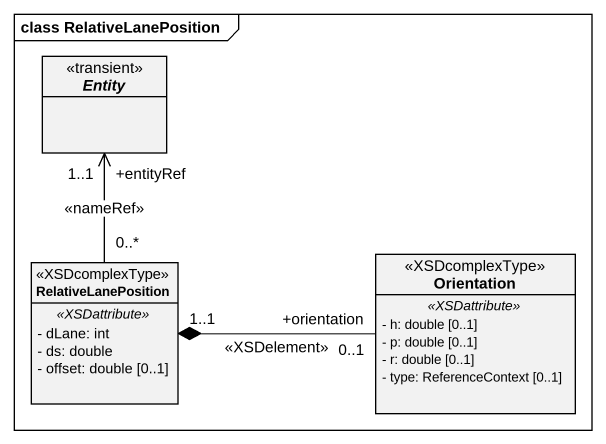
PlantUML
@startuml
mainframe class RelativeLanePosition
hide circle
hide empty members
skinparam classAttributeIconSize 0
interface "Entity" as Entity_ <<transient>>
class RelativeLanePosition <<XSDcomplexType>> {
  .. <<XSDattribute>> ..
  - dLane: int
  - ds: double
  - offset: double [0..1]
}
class Orientation <<XSDcomplexType>> {
  .. <<XSDattribute>> ..
  - h: double [0..1]
  - p: double [0..1]
  - r: double [0..1]
  - type: ReferenceContext [0..1]
}
RelativeLanePosition "0..*" -up-> "+entityRef\n1..1" Entity_ : <<nameRef>>
RelativeLanePosition "1..1" *-right- "+orientation\n0..1" Orientation : <<XSDelement>>
@enduml
